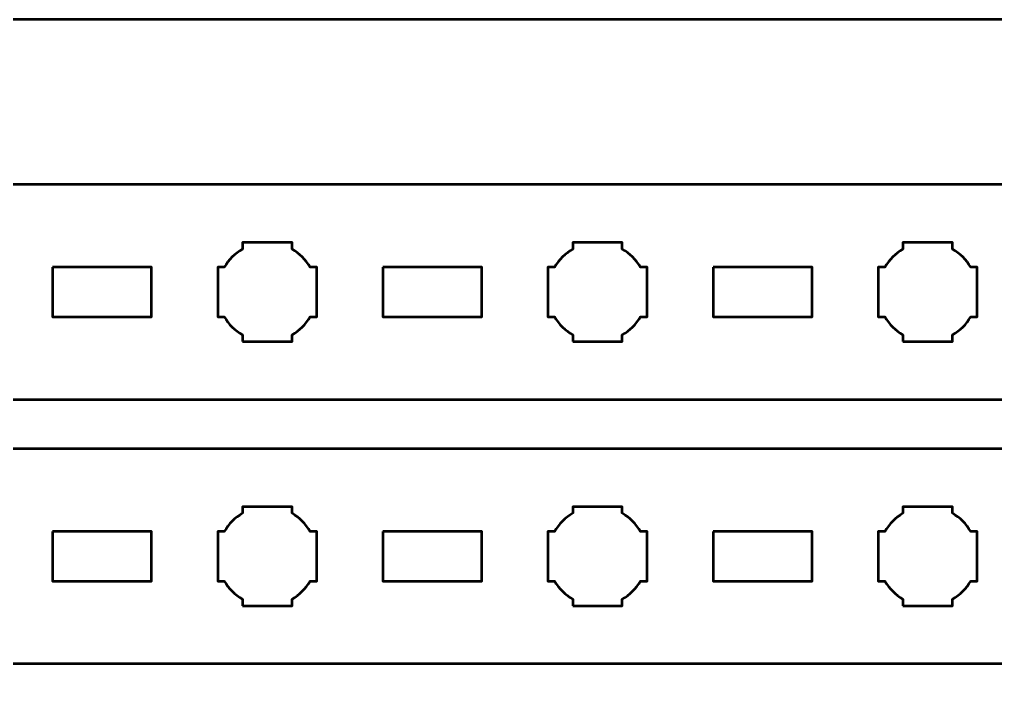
# Model space of a CAD drawing. Header units: centimetres. Extents: x -21 to 0, y -29.7 to 0.
# Drawn here: x -11 to -5.09, y -4.11 to 0 of the extents above; entities that cross this region are included whole.
import ezdxf

# ---------------------------------------------------------------- set-up
doc = ezdxf.new("R2010")
doc.units = ezdxf.units.CM
doc.header["$MEASUREMENT"] = 0
doc.layers.add('Layer 1', color=7, linetype='Continuous')

msp = doc.modelspace()

# ---------------------------------------------------------------- linework, layer by layer
at = {"layer": 'Layer 1', "color": 1, "lineweight": 53}
msp.add_open_spline([(-21.00003, -29.19995), (-21.00003, -29.19995), (-21.00003, -5.89992), (-21.00003, -5.89992), (-21.00003, -5.89992), (-21.00003, -5.81709), (-20.93286, -5.74992), (-20.85003, -5.74992), (-20.85003, -5.74992), (-20.7672, -5.74992), (-20.70003, -5.68275), (-20.70003, -5.59992), (-20.70003, -5.59992), (-20.70003, -5.51709), (-20.7672, -5.44992), (-20.85003, -5.44992), (-20.85003, -5.44992), (-20.93286, -5.44992), (-21.00003, -5.38275), (-21.00003, -5.29992), (-21.00003, -5.29992), (-21.00003, -5.21709), (-20.93286, -5.14992), (-20.85003, -5.14992), (-20.85003, -5.14992), (-20.7672, -5.14992), (-20.70003, -5.08275), (-20.70003, -4.99992), (-20.70003, -4.99992), (-20.70003, -4.91709), (-20.7672, -4.84992), (-20.85003, -4.84992), (-20.85003, -4.84992), (-20.93286, -4.84992), (-21.00003, -4.78275), (-21.00003, -4.69992), (-21.00003, -4.69992), (-21.00003, -4.61709), (-20.93286, -4.54992), (-20.85003, -4.54992), (-20.85003, -4.54992), (-20.7672, -4.54992), (-20.70003, -4.48275), (-20.70003, -4.39992), (-20.70003, -4.39992), (-20.70003, -4.31709), (-20.7672, -4.24992), (-20.85003, -4.24992), (-20.85003, -4.24992), (-20.93286, -4.24992), (-21.00003, -4.18275), (-21.00003, -4.09992), (-21.00003, -4.09992), (-21.00003, -4.01709), (-20.93286, -3.94992), (-20.85003, -3.94992), (-20.85003, -3.94992), (-20.7672, -3.94992), (-20.70003, -3.88275), (-20.70003, -3.79992), (-20.70003, -3.79992), (-20.70003, -3.71709), (-20.7672, -3.64992), (-20.85003, -3.64992), (-20.85003, -3.64992), (-20.93286, -3.64992), (-21.00003, -3.58275), (-21.00003, -3.49992), (-21.00003, -3.49992), (-21.00003, -3.41709), (-20.93286, -3.34992), (-20.85003, -3.34992), (-20.85003, -3.34992), (-20.7672, -3.34992), (-20.70003, -3.28275), (-20.70003, -3.19992), (-20.70003, -3.19992), (-20.70003, -3.11709), (-20.7672, -3.04992), (-20.85003, -3.04992), (-20.85003, -3.04992), (-20.93286, -3.04992), (-21.00003, -2.98275), (-21.00003, -2.89992), (-21.00003, -2.89992), (-21.00003, -2.81709), (-20.93286, -2.74992), (-20.85003, -2.74992), (-20.85003, -2.74992), (-20.7672, -2.74992), (-20.70003, -2.68275), (-20.70003, -2.59992), (-20.70003, -2.59992), (-20.70003, -2.51709), (-20.7672, -2.44992), (-20.85003, -2.44992), (-20.85003, -2.44992), (-20.93286, -2.44992), (-21.00003, -2.38275), (-21.00003, -2.29992), (-21.00003, -2.29992), (-21.00003, -2.21709), (-20.93286, -2.14992), (-20.85003, -2.14992), (-20.85003, -2.14992), (-20.7672, -2.14992), (-20.70003, -2.08275), (-20.70003, -1.99992), (-20.70003, -1.99992), (-20.70003, -1.91709), (-20.7672, -1.84992), (-20.85003, -1.84992), (-20.85003, -1.84992), (-20.93286, -1.84992), (-21.00003, -1.78275), (-21.00003, -1.69992), (-21.00003, -1.69992), (-21.00003, -1.61709), (-20.93286, -1.54992), (-20.85003, -1.54992), (-20.85003, -1.54992), (-20.7672, -1.54992), (-20.70003, -1.48275), (-20.70003, -1.39992), (-20.70003, -1.39992), (-20.70003, -1.31709), (-20.7672, -1.24992), (-20.85003, -1.24992), (-20.85003, -1.24992), (-20.93286, -1.24992), (-21.00003, -1.18275), (-21.00003, -1.09992), (-21.00003, -1.09992), (-21.00003, -1.09992), (-21.00003, -0.49992), (-21.00003, -0.49992), (-21.00003, -0.49992), (-21.00003, -0.22295), (-20.77694, 0.00004), (-20.49994, 0.00004), (-20.49994, 0.00004), (-20.49994, 0.00004), (-0.50008, 0.00004), (-0.50008, 0.00004), (-0.50008, 0.00004), (-0.22294, 0.00004), (0.00002, -0.22295), (0.00002, -0.49992), (0.00002, -0.49992), (0.00002, -0.49992), (0.00002, -29.19995), (0.00002, -29.19995), (0.00002, -29.19995), (0.00002, -29.47695), (-0.22294, -29.70004), (-0.50008, -29.70004), (-0.50008, -29.70004), (-0.50008, -29.70004), (-20.49994, -29.70004), (-20.49994, -29.70004), (-20.49994, -29.70004), (-20.77694, -29.70004), (-21.00003, -29.47695), (-21.00003, -29.19995)], degree=3, knots=[0, 0, 0, 0, 0.0243902, 0.0243902, 0.0243902, 0.0243902, 0.0487805, 0.0487805, 0.0487805, 0.0487805, 0.0731707, 0.0731707, 0.0731707, 0.0731707, 0.097561, 0.097561, 0.097561, 0.097561, 0.1219512, 0.1219512, 0.1219512, 0.1219512, 0.1463415, 0.1463415, 0.1463415, 0.1463415, 0.1707317, 0.1707317, 0.1707317, 0.1707317, 0.195122, 0.195122, 0.195122, 0.195122, 0.2195122, 0.2195122, 0.2195122, 0.2195122, 0.2439024, 0.2439024, 0.2439024, 0.2439024, 0.2682927, 0.2682927, 0.2682927, 0.2682927, 0.2926829, 0.2926829, 0.2926829, 0.2926829, 0.3170732, 0.3170732, 0.3170732, 0.3170732, 0.3414634, 0.3414634, 0.3414634, 0.3414634, 0.3658537, 0.3658537, 0.3658537, 0.3658537, 0.3902439, 0.3902439, 0.3902439, 0.3902439, 0.4146341, 0.4146341, 0.4146341, 0.4146341, 0.4390244, 0.4390244, 0.4390244, 0.4390244, 0.4634146, 0.4634146, 0.4634146, 0.4634146, 0.4878049, 0.4878049, 0.4878049, 0.4878049, 0.5121951, 0.5121951, 0.5121951, 0.5121951, 0.5365854, 0.5365854, 0.5365854, 0.5365854, 0.5609756, 0.5609756, 0.5609756, 0.5609756, 0.5853659, 0.5853659, 0.5853659, 0.5853659, 0.6097561, 0.6097561, 0.6097561, 0.6097561, 0.6341463, 0.6341463, 0.6341463, 0.6341463, 0.6585366, 0.6585366, 0.6585366, 0.6585366, 0.6829268, 0.6829268, 0.6829268, 0.6829268, 0.7073171, 0.7073171, 0.7073171, 0.7073171, 0.7317073, 0.7317073, 0.7317073, 0.7317073, 0.7560976, 0.7560976, 0.7560976, 0.7560976, 0.7804878, 0.7804878, 0.7804878, 0.7804878, 0.804878, 0.804878, 0.804878, 0.804878, 0.8292683, 0.8292683, 0.8292683, 0.8292683, 0.8536585, 0.8536585, 0.8536585, 0.8536585, 0.8780488, 0.8780488, 0.8780488, 0.8780488, 0.902439, 0.902439, 0.902439, 0.902439, 0.9268293, 0.9268293, 0.9268293, 0.9268293, 0.9512195, 0.9512195, 0.9512195, 0.9512195, 0.9756098, 0.9756098, 0.9756098, 0.9756098, 1, 1, 1, 1], dxfattribs=at)
at = {"layer": 'Layer 1', "color": 3, "lineweight": 53}
for points in [[(-15.64994, -1), (-15.64994, -1), (-1.35006, -1), (-1.35006, -1), (-1.35006, -1), (-1.07292, -1), (-0.84996, -1.22309), (-0.84996, -1.50009), (-0.84996, -1.50009), (-0.84996, -1.50009), (-0.84996, -1.8001), (-0.84996, -1.8001), (-0.84996, -1.8001), (-0.84996, -2.07706), (-1.07292, -2.30002), (-1.35006, -2.30002), (-1.35006, -2.30002), (-1.35006, -2.30002), (-15.64994, -2.30002), (-15.64994, -2.30002), (-15.64994, -2.30002), (-15.92694, -2.30002), (-16.15004, -2.07706), (-16.15004, -1.8001), (-16.15004, -1.8001), (-16.15004, -1.8001), (-16.15004, -1.50009), (-16.15004, -1.50009), (-16.15004, -1.50009), (-16.15004, -1.22309), (-15.92694, -1), (-15.64994, -1)], [(-15.64994, -2.6), (-15.64994, -2.6), (-1.35006, -2.6), (-1.35006, -2.6), (-1.35006, -2.6), (-1.07292, -2.6), (-0.84996, -2.82309), (-0.84996, -3.10009), (-0.84996, -3.10009), (-0.84996, -3.10009), (-0.84996, -3.4001), (-0.84996, -3.4001), (-0.84996, -3.4001), (-0.84996, -3.67706), (-1.07292, -3.90002), (-1.35006, -3.90002), (-1.35006, -3.90002), (-1.35006, -3.90002), (-15.64994, -3.90002), (-15.64994, -3.90002), (-15.64994, -3.90002), (-15.92694, -3.90002), (-16.15004, -3.67706), (-16.15004, -3.4001), (-16.15004, -3.4001), (-16.15004, -3.4001), (-16.15004, -3.10009), (-16.15004, -3.10009), (-16.15004, -3.10009), (-16.15004, -2.82309), (-15.92694, -2.6), (-15.64994, -2.6)]]:
    msp.add_open_spline(points, degree=3, knots=[0, 0, 0, 0, 0.125, 0.125, 0.125, 0.125, 0.25, 0.25, 0.25, 0.25, 0.375, 0.375, 0.375, 0.375, 0.5, 0.5, 0.5, 0.5, 0.625, 0.625, 0.625, 0.625, 0.75, 0.75, 0.75, 0.75, 0.875, 0.875, 0.875, 0.875, 1, 1, 1, 1], dxfattribs=at)
at = {"layer": 'Layer 1', "lineweight": 53}
for points, knots in [([(-9.64997, -1.95003), (-9.64997, -1.95003), (-9.64997, -1.90992), (-9.64997, -1.90992), (-9.64997, -1.90992), (-9.69558, -1.8836), (-9.73347, -1.84557), (-9.75979, -1.8001), (-9.75979, -1.8001), (-9.75979, -1.8001), (-9.80004, -1.8001), (-9.80004, -1.8001), (-9.80004, -1.8001), (-9.80004, -1.8001), (-9.80004, -1.65002), (-9.80004, -1.65002), (-9.80004, -1.65002), (-9.80004, -1.65002), (-9.80004, -1.50009), (-9.80004, -1.50009), (-9.80004, -1.50009), (-9.80004, -1.50009), (-9.75979, -1.50009), (-9.75979, -1.50009), (-9.75979, -1.50009), (-9.73347, -1.45448), (-9.69558, -1.41656), (-9.64997, -1.39024), (-9.64997, -1.39024), (-9.64997, -1.39024), (-9.64997, -1.35002), (-9.64997, -1.35002), (-9.64997, -1.35002), (-9.64997, -1.35002), (-9.50004, -1.35002), (-9.50004, -1.35002), (-9.50004, -1.35002), (-9.50004, -1.35002), (-9.34996, -1.35002), (-9.34996, -1.35002), (-9.34996, -1.35002), (-9.34996, -1.35002), (-9.34996, -1.39024), (-9.34996, -1.39024), (-9.34996, -1.39024), (-9.30449, -1.41656), (-9.26646, -1.45448), (-9.24014, -1.50009), (-9.24014, -1.50009), (-9.24014, -1.50009), (-9.20003, -1.50009), (-9.20003, -1.50009), (-9.20003, -1.50009), (-9.20003, -1.50009), (-9.20003, -1.65002), (-9.20003, -1.65002), (-9.20003, -1.65002), (-9.20003, -1.65002), (-9.20003, -1.8001), (-9.20003, -1.8001), (-9.20003, -1.8001), (-9.20003, -1.8001), (-9.24014, -1.8001), (-9.24014, -1.8001), (-9.24014, -1.8001), (-9.26646, -1.84557), (-9.30449, -1.8836), (-9.34996, -1.90992), (-9.34996, -1.90992), (-9.34996, -1.90992), (-9.34996, -1.95003), (-9.34996, -1.95003), (-9.34996, -1.95003), (-9.34996, -1.95003), (-9.50004, -1.95003), (-9.50004, -1.95003), (-9.50004, -1.95003), (-9.50004, -1.95003), (-9.64997, -1.95003), (-9.64997, -1.95003)], [0, 0, 0, 0, 0.05, 0.05, 0.05, 0.05, 0.1, 0.1, 0.1, 0.1, 0.15, 0.15, 0.15, 0.15, 0.2, 0.2, 0.2, 0.2, 0.25, 0.25, 0.25, 0.25, 0.3, 0.3, 0.3, 0.3, 0.35, 0.35, 0.35, 0.35, 0.4, 0.4, 0.4, 0.4, 0.45, 0.45, 0.45, 0.45, 0.5, 0.5, 0.5, 0.5, 0.55, 0.55, 0.55, 0.55, 0.6, 0.6, 0.6, 0.6, 0.65, 0.65, 0.65, 0.65, 0.7, 0.7, 0.7, 0.7, 0.75, 0.75, 0.75, 0.75, 0.8, 0.8, 0.8, 0.8, 0.85, 0.85, 0.85, 0.85, 0.9, 0.9, 0.9, 0.9, 0.95, 0.95, 0.95, 0.95, 1, 1, 1, 1]), ([(-7.65003, -1.95003), (-7.65003, -1.95003), (-7.65003, -1.90992), (-7.65003, -1.90992), (-7.65003, -1.90992), (-7.69551, -1.8836), (-7.73354, -1.84557), (-7.75985, -1.8001), (-7.75985, -1.8001), (-7.75985, -1.8001), (-7.79996, -1.8001), (-7.79996, -1.8001), (-7.79996, -1.8001), (-7.79996, -1.8001), (-7.79996, -1.65002), (-7.79996, -1.65002), (-7.79996, -1.65002), (-7.79996, -1.65002), (-7.79996, -1.50009), (-7.79996, -1.50009), (-7.79996, -1.50009), (-7.79996, -1.50009), (-7.75985, -1.50009), (-7.75985, -1.50009), (-7.75985, -1.50009), (-7.73354, -1.45448), (-7.69551, -1.41656), (-7.65003, -1.39024), (-7.65003, -1.39024), (-7.65003, -1.39024), (-7.65003, -1.35002), (-7.65003, -1.35002), (-7.65003, -1.35002), (-7.65003, -1.35002), (-7.49996, -1.35002), (-7.49996, -1.35002), (-7.49996, -1.35002), (-7.49996, -1.35002), (-7.35003, -1.35002), (-7.35003, -1.35002), (-7.35003, -1.35002), (-7.35003, -1.35002), (-7.35003, -1.39024), (-7.35003, -1.39024), (-7.35003, -1.39024), (-7.30442, -1.41656), (-7.26653, -1.45448), (-7.24021, -1.50009), (-7.24021, -1.50009), (-7.24021, -1.50009), (-7.19996, -1.50009), (-7.19996, -1.50009), (-7.19996, -1.50009), (-7.19996, -1.50009), (-7.19996, -1.65002), (-7.19996, -1.65002), (-7.19996, -1.65002), (-7.19996, -1.65002), (-7.19996, -1.8001), (-7.19996, -1.8001), (-7.19996, -1.8001), (-7.19996, -1.8001), (-7.24021, -1.8001), (-7.24021, -1.8001), (-7.24021, -1.8001), (-7.26653, -1.84557), (-7.30442, -1.8836), (-7.35003, -1.90992), (-7.35003, -1.90992), (-7.35003, -1.90992), (-7.35003, -1.95003), (-7.35003, -1.95003), (-7.35003, -1.95003), (-7.35003, -1.95003), (-7.49996, -1.95003), (-7.49996, -1.95003), (-7.49996, -1.95003), (-7.49996, -1.95003), (-7.65003, -1.95003), (-7.65003, -1.95003)], [0, 0, 0, 0, 0.05, 0.05, 0.05, 0.05, 0.1, 0.1, 0.1, 0.1, 0.15, 0.15, 0.15, 0.15, 0.2, 0.2, 0.2, 0.2, 0.25, 0.25, 0.25, 0.25, 0.3, 0.3, 0.3, 0.3, 0.35, 0.35, 0.35, 0.35, 0.4, 0.4, 0.4, 0.4, 0.45, 0.45, 0.45, 0.45, 0.5, 0.5, 0.5, 0.5, 0.55, 0.55, 0.55, 0.55, 0.6, 0.6, 0.6, 0.6, 0.65, 0.65, 0.65, 0.65, 0.7, 0.7, 0.7, 0.7, 0.75, 0.75, 0.75, 0.75, 0.8, 0.8, 0.8, 0.8, 0.85, 0.85, 0.85, 0.85, 0.9, 0.9, 0.9, 0.9, 0.95, 0.95, 0.95, 0.95, 1, 1, 1, 1]), ([(-5.65007, -1.95003), (-5.65007, -1.95003), (-5.65007, -1.90992), (-5.65007, -1.90992), (-5.65007, -1.90992), (-5.69554, -1.8836), (-5.73346, -1.84557), (-5.75992, -1.8001), (-5.75992, -1.8001), (-5.75992, -1.8001), (-5.8, -1.8001), (-5.8, -1.8001), (-5.8, -1.8001), (-5.8, -1.8001), (-5.8, -1.65002), (-5.8, -1.65002), (-5.8, -1.65002), (-5.8, -1.65002), (-5.8, -1.50009), (-5.8, -1.50009), (-5.8, -1.50009), (-5.8, -1.50009), (-5.75992, -1.50009), (-5.75992, -1.50009), (-5.75992, -1.50009), (-5.73346, -1.45448), (-5.69554, -1.41656), (-5.65007, -1.39024), (-5.65007, -1.39024), (-5.65007, -1.39024), (-5.65007, -1.35002), (-5.65007, -1.35002), (-5.65007, -1.35002), (-5.65007, -1.35002), (-5.49999, -1.35002), (-5.49999, -1.35002), (-5.49999, -1.35002), (-5.49999, -1.35002), (-5.35006, -1.35002), (-5.35006, -1.35002), (-5.35006, -1.35002), (-5.35006, -1.35002), (-5.35006, -1.39024), (-5.35006, -1.39024), (-5.35006, -1.39024), (-5.30449, -1.41656), (-5.26656, -1.45448), (-5.2401, -1.50009), (-5.2401, -1.50009), (-5.2401, -1.50009), (-5.20003, -1.50009), (-5.20003, -1.50009), (-5.20003, -1.50009), (-5.20003, -1.50009), (-5.20003, -1.65002), (-5.20003, -1.65002), (-5.20003, -1.65002), (-5.20003, -1.65002), (-5.20003, -1.8001), (-5.20003, -1.8001), (-5.20003, -1.8001), (-5.20003, -1.8001), (-5.2401, -1.8001), (-5.2401, -1.8001), (-5.2401, -1.8001), (-5.26656, -1.84557), (-5.30449, -1.8836), (-5.35006, -1.90992), (-5.35006, -1.90992), (-5.35006, -1.90992), (-5.35006, -1.95003), (-5.35006, -1.95003), (-5.35006, -1.95003), (-5.35006, -1.95003), (-5.49999, -1.95003), (-5.49999, -1.95003), (-5.49999, -1.95003), (-5.49999, -1.95003), (-5.65007, -1.95003), (-5.65007, -1.95003)], [0, 0, 0, 0, 0.05, 0.05, 0.05, 0.05, 0.1, 0.1, 0.1, 0.1, 0.15, 0.15, 0.15, 0.15, 0.2, 0.2, 0.2, 0.2, 0.25, 0.25, 0.25, 0.25, 0.3, 0.3, 0.3, 0.3, 0.35, 0.35, 0.35, 0.35, 0.4, 0.4, 0.4, 0.4, 0.45, 0.45, 0.45, 0.45, 0.5, 0.5, 0.5, 0.5, 0.55, 0.55, 0.55, 0.55, 0.6, 0.6, 0.6, 0.6, 0.65, 0.65, 0.65, 0.65, 0.7, 0.7, 0.7, 0.7, 0.75, 0.75, 0.75, 0.75, 0.8, 0.8, 0.8, 0.8, 0.85, 0.85, 0.85, 0.85, 0.9, 0.9, 0.9, 0.9, 0.95, 0.95, 0.95, 0.95, 1, 1, 1, 1]), ([(-10.79995, -1.50009), (-10.79995, -1.50009), (-10.19995, -1.50009), (-10.19995, -1.50009), (-10.19995, -1.50009), (-10.19995, -1.50009), (-10.19995, -1.8001), (-10.19995, -1.8001), (-10.19995, -1.8001), (-10.19995, -1.8001), (-10.79995, -1.8001), (-10.79995, -1.8001), (-10.79995, -1.8001), (-10.79995, -1.8001), (-10.79995, -1.50009), (-10.79995, -1.50009)], [0, 0, 0, 0, 0.25, 0.25, 0.25, 0.25, 0.5, 0.5, 0.5, 0.5, 0.75, 0.75, 0.75, 0.75, 1, 1, 1, 1]), ([(-8.79998, -1.50009), (-8.79998, -1.50009), (-8.19998, -1.50009), (-8.19998, -1.50009), (-8.19998, -1.50009), (-8.19998, -1.50009), (-8.19998, -1.8001), (-8.19998, -1.8001), (-8.19998, -1.8001), (-8.19998, -1.8001), (-8.79998, -1.8001), (-8.79998, -1.8001), (-8.79998, -1.8001), (-8.79998, -1.8001), (-8.79998, -1.50009), (-8.79998, -1.50009)], [0, 0, 0, 0, 0.25, 0.25, 0.25, 0.25, 0.5, 0.5, 0.5, 0.5, 0.75, 0.75, 0.75, 0.75, 1, 1, 1, 1]), ([(-6.80005, -1.50009), (-6.80005, -1.50009), (-6.20005, -1.50009), (-6.20005, -1.50009), (-6.20005, -1.50009), (-6.20005, -1.50009), (-6.20005, -1.8001), (-6.20005, -1.8001), (-6.20005, -1.8001), (-6.20005, -1.8001), (-6.80005, -1.8001), (-6.80005, -1.8001), (-6.80005, -1.8001), (-6.80005, -1.8001), (-6.80005, -1.50009), (-6.80005, -1.50009)], [0, 0, 0, 0, 0.25, 0.25, 0.25, 0.25, 0.5, 0.5, 0.5, 0.5, 0.75, 0.75, 0.75, 0.75, 1, 1, 1, 1]), ([(-9.64997, -3.55003), (-9.64997, -3.55003), (-9.64997, -3.50992), (-9.64997, -3.50992), (-9.64997, -3.50992), (-9.69558, -3.4836), (-9.73347, -3.44557), (-9.75979, -3.4001), (-9.75979, -3.4001), (-9.75979, -3.4001), (-9.80004, -3.4001), (-9.80004, -3.4001), (-9.80004, -3.4001), (-9.80004, -3.4001), (-9.80004, -3.25002), (-9.80004, -3.25002), (-9.80004, -3.25002), (-9.80004, -3.25002), (-9.80004, -3.10009), (-9.80004, -3.10009), (-9.80004, -3.10009), (-9.80004, -3.10009), (-9.75979, -3.10009), (-9.75979, -3.10009), (-9.75979, -3.10009), (-9.73347, -3.05448), (-9.69558, -3.01656), (-9.64997, -2.99024), (-9.64997, -2.99024), (-9.64997, -2.99024), (-9.64997, -2.95002), (-9.64997, -2.95002), (-9.64997, -2.95002), (-9.64997, -2.95002), (-9.50004, -2.95002), (-9.50004, -2.95002), (-9.50004, -2.95002), (-9.50004, -2.95002), (-9.34996, -2.95002), (-9.34996, -2.95002), (-9.34996, -2.95002), (-9.34996, -2.95002), (-9.34996, -2.99024), (-9.34996, -2.99024), (-9.34996, -2.99024), (-9.30449, -3.01656), (-9.26646, -3.05448), (-9.24014, -3.10009), (-9.24014, -3.10009), (-9.24014, -3.10009), (-9.20003, -3.10009), (-9.20003, -3.10009), (-9.20003, -3.10009), (-9.20003, -3.10009), (-9.20003, -3.25002), (-9.20003, -3.25002), (-9.20003, -3.25002), (-9.20003, -3.25002), (-9.20003, -3.4001), (-9.20003, -3.4001), (-9.20003, -3.4001), (-9.20003, -3.4001), (-9.24014, -3.4001), (-9.24014, -3.4001), (-9.24014, -3.4001), (-9.26646, -3.44557), (-9.30449, -3.4836), (-9.34996, -3.50992), (-9.34996, -3.50992), (-9.34996, -3.50992), (-9.34996, -3.55003), (-9.34996, -3.55003), (-9.34996, -3.55003), (-9.34996, -3.55003), (-9.50004, -3.55003), (-9.50004, -3.55003), (-9.50004, -3.55003), (-9.50004, -3.55003), (-9.64997, -3.55003), (-9.64997, -3.55003)], [0, 0, 0, 0, 0.05, 0.05, 0.05, 0.05, 0.1, 0.1, 0.1, 0.1, 0.15, 0.15, 0.15, 0.15, 0.2, 0.2, 0.2, 0.2, 0.25, 0.25, 0.25, 0.25, 0.3, 0.3, 0.3, 0.3, 0.35, 0.35, 0.35, 0.35, 0.4, 0.4, 0.4, 0.4, 0.45, 0.45, 0.45, 0.45, 0.5, 0.5, 0.5, 0.5, 0.55, 0.55, 0.55, 0.55, 0.6, 0.6, 0.6, 0.6, 0.65, 0.65, 0.65, 0.65, 0.7, 0.7, 0.7, 0.7, 0.75, 0.75, 0.75, 0.75, 0.8, 0.8, 0.8, 0.8, 0.85, 0.85, 0.85, 0.85, 0.9, 0.9, 0.9, 0.9, 0.95, 0.95, 0.95, 0.95, 1, 1, 1, 1]), ([(-7.65003, -3.55003), (-7.65003, -3.55003), (-7.65003, -3.50992), (-7.65003, -3.50992), (-7.65003, -3.50992), (-7.69551, -3.4836), (-7.73354, -3.44557), (-7.75985, -3.4001), (-7.75985, -3.4001), (-7.75985, -3.4001), (-7.79996, -3.4001), (-7.79996, -3.4001), (-7.79996, -3.4001), (-7.79996, -3.4001), (-7.79996, -3.25002), (-7.79996, -3.25002), (-7.79996, -3.25002), (-7.79996, -3.25002), (-7.79996, -3.10009), (-7.79996, -3.10009), (-7.79996, -3.10009), (-7.79996, -3.10009), (-7.75985, -3.10009), (-7.75985, -3.10009), (-7.75985, -3.10009), (-7.73354, -3.05448), (-7.69551, -3.01656), (-7.65003, -2.99024), (-7.65003, -2.99024), (-7.65003, -2.99024), (-7.65003, -2.95002), (-7.65003, -2.95002), (-7.65003, -2.95002), (-7.65003, -2.95002), (-7.49996, -2.95002), (-7.49996, -2.95002), (-7.49996, -2.95002), (-7.49996, -2.95002), (-7.35003, -2.95002), (-7.35003, -2.95002), (-7.35003, -2.95002), (-7.35003, -2.95002), (-7.35003, -2.99024), (-7.35003, -2.99024), (-7.35003, -2.99024), (-7.30442, -3.01656), (-7.26653, -3.05448), (-7.24021, -3.10009), (-7.24021, -3.10009), (-7.24021, -3.10009), (-7.19996, -3.10009), (-7.19996, -3.10009), (-7.19996, -3.10009), (-7.19996, -3.10009), (-7.19996, -3.25002), (-7.19996, -3.25002), (-7.19996, -3.25002), (-7.19996, -3.25002), (-7.19996, -3.4001), (-7.19996, -3.4001), (-7.19996, -3.4001), (-7.19996, -3.4001), (-7.24021, -3.4001), (-7.24021, -3.4001), (-7.24021, -3.4001), (-7.26653, -3.44557), (-7.30442, -3.4836), (-7.35003, -3.50992), (-7.35003, -3.50992), (-7.35003, -3.50992), (-7.35003, -3.55003), (-7.35003, -3.55003), (-7.35003, -3.55003), (-7.35003, -3.55003), (-7.49996, -3.55003), (-7.49996, -3.55003), (-7.49996, -3.55003), (-7.49996, -3.55003), (-7.65003, -3.55003), (-7.65003, -3.55003)], [0, 0, 0, 0, 0.05, 0.05, 0.05, 0.05, 0.1, 0.1, 0.1, 0.1, 0.15, 0.15, 0.15, 0.15, 0.2, 0.2, 0.2, 0.2, 0.25, 0.25, 0.25, 0.25, 0.3, 0.3, 0.3, 0.3, 0.35, 0.35, 0.35, 0.35, 0.4, 0.4, 0.4, 0.4, 0.45, 0.45, 0.45, 0.45, 0.5, 0.5, 0.5, 0.5, 0.55, 0.55, 0.55, 0.55, 0.6, 0.6, 0.6, 0.6, 0.65, 0.65, 0.65, 0.65, 0.7, 0.7, 0.7, 0.7, 0.75, 0.75, 0.75, 0.75, 0.8, 0.8, 0.8, 0.8, 0.85, 0.85, 0.85, 0.85, 0.9, 0.9, 0.9, 0.9, 0.95, 0.95, 0.95, 0.95, 1, 1, 1, 1]), ([(-5.65007, -3.55003), (-5.65007, -3.55003), (-5.65007, -3.50992), (-5.65007, -3.50992), (-5.65007, -3.50992), (-5.69554, -3.4836), (-5.73346, -3.44557), (-5.75992, -3.4001), (-5.75992, -3.4001), (-5.75992, -3.4001), (-5.8, -3.4001), (-5.8, -3.4001), (-5.8, -3.4001), (-5.8, -3.4001), (-5.8, -3.25002), (-5.8, -3.25002), (-5.8, -3.25002), (-5.8, -3.25002), (-5.8, -3.10009), (-5.8, -3.10009), (-5.8, -3.10009), (-5.8, -3.10009), (-5.75992, -3.10009), (-5.75992, -3.10009), (-5.75992, -3.10009), (-5.73346, -3.05448), (-5.69554, -3.01656), (-5.65007, -2.99024), (-5.65007, -2.99024), (-5.65007, -2.99024), (-5.65007, -2.95002), (-5.65007, -2.95002), (-5.65007, -2.95002), (-5.65007, -2.95002), (-5.49999, -2.95002), (-5.49999, -2.95002), (-5.49999, -2.95002), (-5.49999, -2.95002), (-5.35006, -2.95002), (-5.35006, -2.95002), (-5.35006, -2.95002), (-5.35006, -2.95002), (-5.35006, -2.99024), (-5.35006, -2.99024), (-5.35006, -2.99024), (-5.30449, -3.01656), (-5.26656, -3.05448), (-5.2401, -3.10009), (-5.2401, -3.10009), (-5.2401, -3.10009), (-5.20003, -3.10009), (-5.20003, -3.10009), (-5.20003, -3.10009), (-5.20003, -3.10009), (-5.20003, -3.25002), (-5.20003, -3.25002), (-5.20003, -3.25002), (-5.20003, -3.25002), (-5.20003, -3.4001), (-5.20003, -3.4001), (-5.20003, -3.4001), (-5.20003, -3.4001), (-5.2401, -3.4001), (-5.2401, -3.4001), (-5.2401, -3.4001), (-5.26656, -3.44557), (-5.30449, -3.4836), (-5.35006, -3.50992), (-5.35006, -3.50992), (-5.35006, -3.50992), (-5.35006, -3.55003), (-5.35006, -3.55003), (-5.35006, -3.55003), (-5.35006, -3.55003), (-5.49999, -3.55003), (-5.49999, -3.55003), (-5.49999, -3.55003), (-5.49999, -3.55003), (-5.65007, -3.55003), (-5.65007, -3.55003)], [0, 0, 0, 0, 0.05, 0.05, 0.05, 0.05, 0.1, 0.1, 0.1, 0.1, 0.15, 0.15, 0.15, 0.15, 0.2, 0.2, 0.2, 0.2, 0.25, 0.25, 0.25, 0.25, 0.3, 0.3, 0.3, 0.3, 0.35, 0.35, 0.35, 0.35, 0.4, 0.4, 0.4, 0.4, 0.45, 0.45, 0.45, 0.45, 0.5, 0.5, 0.5, 0.5, 0.55, 0.55, 0.55, 0.55, 0.6, 0.6, 0.6, 0.6, 0.65, 0.65, 0.65, 0.65, 0.7, 0.7, 0.7, 0.7, 0.75, 0.75, 0.75, 0.75, 0.8, 0.8, 0.8, 0.8, 0.85, 0.85, 0.85, 0.85, 0.9, 0.9, 0.9, 0.9, 0.95, 0.95, 0.95, 0.95, 1, 1, 1, 1]), ([(-10.79995, -3.10009), (-10.79995, -3.10009), (-10.19995, -3.10009), (-10.19995, -3.10009), (-10.19995, -3.10009), (-10.19995, -3.10009), (-10.19995, -3.4001), (-10.19995, -3.4001), (-10.19995, -3.4001), (-10.19995, -3.4001), (-10.79995, -3.4001), (-10.79995, -3.4001), (-10.79995, -3.4001), (-10.79995, -3.4001), (-10.79995, -3.10009), (-10.79995, -3.10009)], [0, 0, 0, 0, 0.25, 0.25, 0.25, 0.25, 0.5, 0.5, 0.5, 0.5, 0.75, 0.75, 0.75, 0.75, 1, 1, 1, 1]), ([(-8.79998, -3.10009), (-8.79998, -3.10009), (-8.19998, -3.10009), (-8.19998, -3.10009), (-8.19998, -3.10009), (-8.19998, -3.10009), (-8.19998, -3.4001), (-8.19998, -3.4001), (-8.19998, -3.4001), (-8.19998, -3.4001), (-8.79998, -3.4001), (-8.79998, -3.4001), (-8.79998, -3.4001), (-8.79998, -3.4001), (-8.79998, -3.10009), (-8.79998, -3.10009)], [0, 0, 0, 0, 0.25, 0.25, 0.25, 0.25, 0.5, 0.5, 0.5, 0.5, 0.75, 0.75, 0.75, 0.75, 1, 1, 1, 1]), ([(-6.80005, -3.10009), (-6.80005, -3.10009), (-6.20005, -3.10009), (-6.20005, -3.10009), (-6.20005, -3.10009), (-6.20005, -3.10009), (-6.20005, -3.4001), (-6.20005, -3.4001), (-6.20005, -3.4001), (-6.20005, -3.4001), (-6.80005, -3.4001), (-6.80005, -3.4001), (-6.80005, -3.4001), (-6.80005, -3.4001), (-6.80005, -3.10009), (-6.80005, -3.10009)], [0, 0, 0, 0, 0.25, 0.25, 0.25, 0.25, 0.5, 0.5, 0.5, 0.5, 0.75, 0.75, 0.75, 0.75, 1, 1, 1, 1])]:
    msp.add_open_spline(points, degree=3, knots=knots, dxfattribs=at)

doc.saveas('drawing.dxf')
